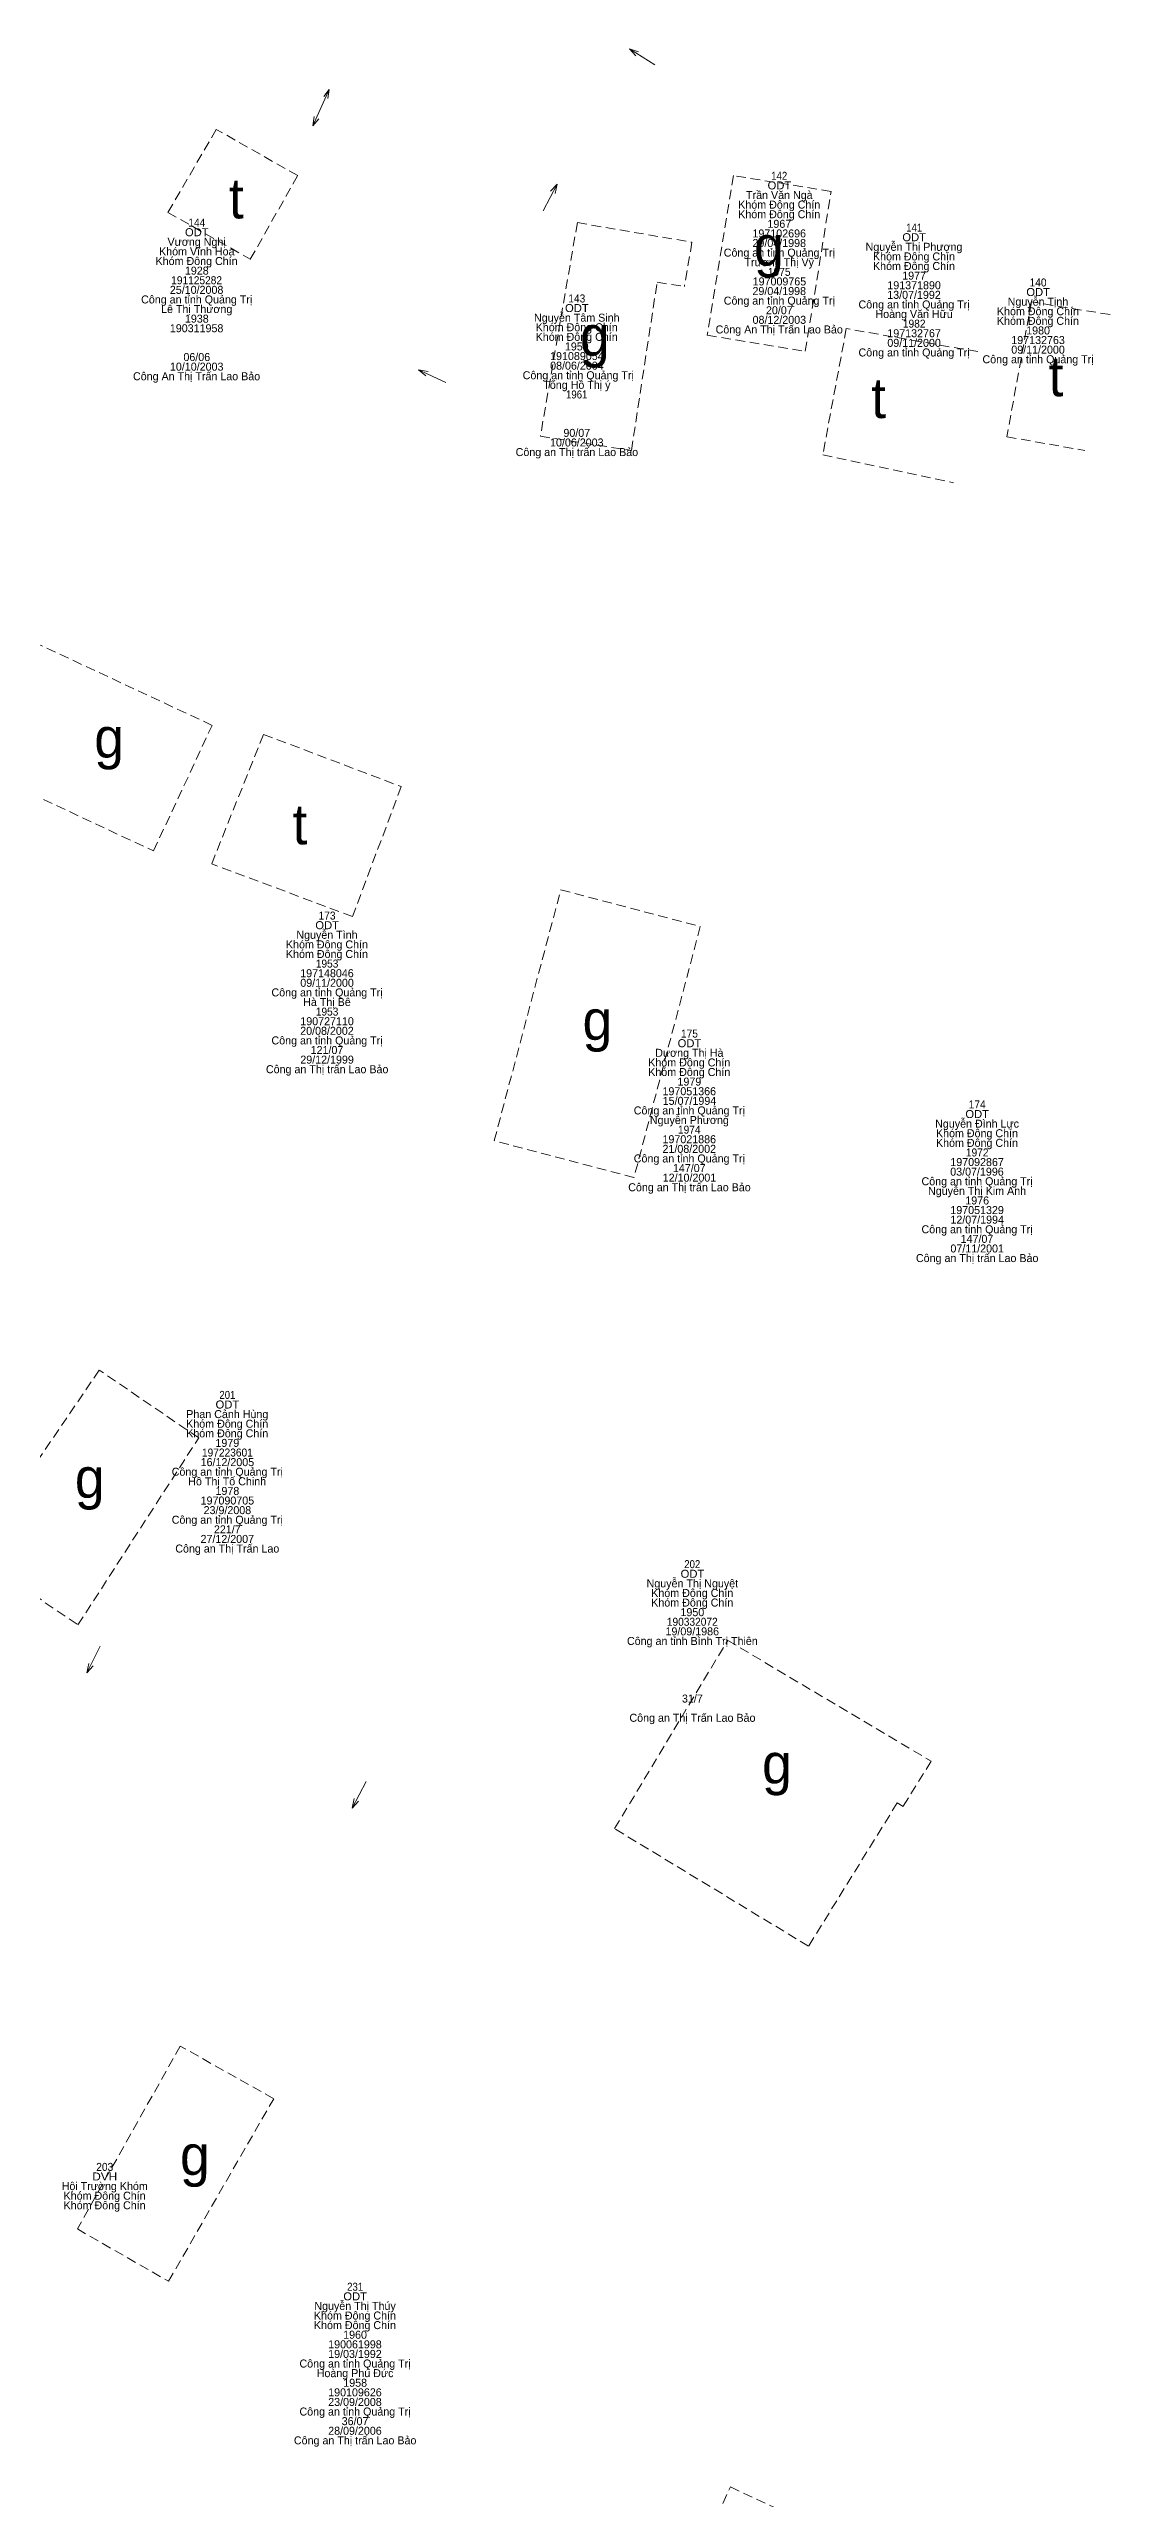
# Model space of a CAD drawing. Header units: metres. Extents: x 537497 to 538007, y 1836993 to 1837512.
# Drawn here: x 537950 to 538003.1, y 1837247.4 to 1837369.8 of the extents above; entities that cross this region are included whole.
import ezdxf
from ezdxf.enums import TextEntityAlignment as Align

# ---------------------------------------------------------------- set-up
doc = ezdxf.new("R2010")
doc.units = ezdxf.units.M
doc.header["$LTSCALE"] = 0.16
doc.linetypes.add('MEDIUM_DASHED', pattern=[4.5, 3, -1.5])
doc.layers.add('14', color=7, linetype='MEDIUM_DASHED', lineweight=13)
doc.layers.add('16', color=7, linetype='Continuous', lineweight=13)
doc.layers.add('15', color=7, linetype='Continuous')

msp = doc.modelspace()

# ---------------------------------------------------------------- linework, layer by layer
at = {"layer": '14'}
for p, q in [((538003.07, 1837356.51), (537999.14, 1837357.15)), ((537996.45, 1837354.66), (537989.88, 1837355.81))]:
    msp.add_line(p, q, dxfattribs=at)
for points in [[(537958.37, 1837365.77), (537955.95, 1837361.62), (537960.07, 1837359.28), (537962.44, 1837363.46)], [(537984.23, 1837363.46), (537982.92, 1837355.48), (537987.83, 1837354.68), (537989.12, 1837362.67)], [(537942.23, 1837343.42), (537939.29, 1837337.16), (537955.23, 1837329.7), (537958.16, 1837335.98)], [(537960.73, 1837335.53), (537967.62, 1837332.92), (537965.18, 1837326.42), (537958.14, 1837329.06)], [(537972.27, 1837315.22), (537975.6, 1837327.76), (537982.57, 1837325.92), (537979.26, 1837313.38)], [(537951.45, 1837291.01), (537957.49, 1837300.36), (537952.52, 1837303.75), (537946.25, 1837294.56)], [(537978.29, 1837280.83), (537983.95, 1837290.24), (537994.12, 1837284.2), (537992.72, 1837281.94), (537992.43, 1837282.12), (537987.99, 1837274.95)], [(537951.42, 1837260.82), (537955.98, 1837258.2), (537961.24, 1837267.33), (537956.57, 1837269.96)], [(537984.08, 1837247.92), (537989.54, 1837245.37), (537979.23, 1837222.97), (537973.76, 1837225.52)]]:
    msp.add_lwpolyline(points, close=True, dxfattribs=at)
for points in [[(537976.43, 1837361.11), (537974.58, 1837350.43), (537979.13, 1837349.72), (537980.42, 1837358.13), (537981.78, 1837357.92)], [(537976.43, 1837361.11), (537982.16, 1837360.13), (537981.78, 1837357.92)], [(537999.14, 1837357.15), (537997.91, 1837350.41), (538001.81, 1837349.72)], [(537989.88, 1837355.81), (537988.7, 1837349.51), (537995.24, 1837348.1)]]:
    msp.add_lwpolyline(points, dxfattribs=at)
at = {"layer": '16'}
for p, q in [((537979.03, 1837369.79), (537979.49, 1837369.65)), ((537964.02, 1837367.76), (537963.19, 1837365.94)), ((537964.02, 1837367.76), (537963.74, 1837367.41)), ((537964.02, 1837367.76), (537963.95, 1837367.31)), ((537963.19, 1837365.94), (537963.27, 1837366.41)), ((537963.19, 1837365.94), (537963.49, 1837366.3)), ((537975.41, 1837363.03), (537975.31, 1837362.57)), ((537968.49, 1837353.75), (537968.96, 1837353.67)), ((537951.9, 1837288.61), (537952, 1837289.08)), ((537965.16, 1837281.86), (537965.27, 1837282.33))]:
    msp.add_line(p, q, dxfattribs=at)
for points in [[(537980.3, 1837368.99), (537979.03, 1837369.79), (537979.35, 1837369.44)], [(537974.72, 1837361.7), (537975.41, 1837363.03), (537975.09, 1837362.69)], [(537969.85, 1837353.12), (537968.49, 1837353.75), (537968.85, 1837353.45)], [(537952.57, 1837289.95), (537951.9, 1837288.61), (537952.21, 1837288.96)], [(537965.87, 1837283.19), (537965.16, 1837281.86), (537965.48, 1837282.21)]]:
    msp.add_lwpolyline(points, dxfattribs=at)

# ---------------------------------------------------------------- texts
at = {"layer": '15'}
for s, p in [('Trần Văn Ngà', (537986.53, 1837362.29)), ('Khóm Đông Chín', (537986.525, 1837361.81)), ('Khóm Đông Chín', (537986.525, 1837361.33)), ('1967', (537986.53, 1837360.85)), ('Vương Nghị', (537957.385, 1837359.95)), ('29/04/1998', (537986.525, 1837359.89)), ('197102696', (537986.525, 1837360.37)), ('Nguyễn Thị Phượng', (537993.265, 1837359.7)), ('Khóm Đông Chín', (537957.385, 1837358.99)), ('Khóm Vĩnh Hoa', (537957.395, 1837359.47)), ('1928', (537957.395, 1837358.51)), ('Công an tỉnh Quảng Trị', (537986.53, 1837359.41)), ('Trương Thị Vỹ', (537986.525, 1837358.93)), ('Khóm Đông Chín', (537993.265, 1837359.22)), ('Khóm Đông Chín', (537993.265, 1837358.74)), ('25/10/2008', (537957.385, 1837357.55)), ('29/04/1998', (537986.525, 1837357.49)), ('197009765', (537986.535, 1837357.97)), ('13/07/1992', (537993.265, 1837357.3)), ('191371890', (537993.27, 1837357.78)), ('1977', (537993.27, 1837358.26)), ('Công an tỉnh Quảng Trị', (537957.39, 1837357.07)), ('Lê Thị Thương', (537957.39, 1837356.59)), ('1938', (537957.395, 1837356.11)), ('Nguyễn Tâm Sinh', (537976.4, 1837356.16)), ('Công an tỉnh Quảng Trị', (537986.53, 1837357.01)), ('08/12/2003', (537986.53, 1837356.05)), ('20/07', (537986.53, 1837356.53)), ('Công an tỉnh Quảng Trị', (537993.27, 1837356.82)), ('Hoàng Văn Hữu', (537993.27, 1837356.34)), ('Khóm Đông Chín', (537999.465, 1837356.48)), ('Khóm Đông Chín', (537999.465, 1837356)), ('Nguyễn Tịnh', (537999.465, 1837356.96)), ('190311958', (537957.385, 1837355.63)), ('Khóm Đông Chín', (537976.395, 1837355.68)), ('Khóm Đông Chín', (537976.395, 1837355.2)), ('1959', (537976.4, 1837354.72)), ('Công An Thị Trấn Lao Bảo', (537986.525, 1837355.57)), ('09/11/2000', (537993.27, 1837354.9)), ('197132767', (537993.27, 1837355.38)), ('197132763', (537999.47, 1837355.04)), ('1980', (537999.47, 1837355.52)), ('10/10/2003', (537957.39, 1837353.71)), ('06/06', (537957.395, 1837354.19)), ('08/06/2004', (537976.405, 1837353.76)), ('191089054', (537976.405, 1837354.24)), ('Công an tỉnh Quảng Trị', (537993.27, 1837354.42)), ('Công an tỉnh Quảng Trị', (537999.47, 1837354.08)), ('09/11/2000', (537999.47, 1837354.56)), ('Công An Thị Trấn Lao Bảo', (537957.385, 1837353.23)), (' Công an tỉnh Quảng Trị', (537976.4, 1837353.28)), ('Tống Hồ Thị ý', (537976.405, 1837352.8)), ('10/06/2003', (537976.4, 1837349.92)), ('90/07', (537976.4, 1837350.4)), ('Công an Thị trấn Lao Bảo', (537976.405, 1837349.44)), ('Nguyễn Tình', (537963.905, 1837325.31)), ('Khóm Đông Chín', (537963.905, 1837324.83)), ('Khóm Đông Chín', (537963.905, 1837324.35)), ('09/11/2000', (537963.91, 1837322.91)), ('197148046', (537963.905, 1837323.39)), ('Công an tỉnh Quảng Trị', (537963.91, 1837322.43)), ('Hà Thị Bê', (537963.905, 1837321.95)), ('20/08/2002', (537963.905, 1837320.51)), ('190727110', (537963.91, 1837320.99)), ('Công an tỉnh Quảng Trị', (537963.91, 1837320.03)), ('121/07', (537963.905, 1837319.55)), ('Dương Thị Hà', (537982.03, 1837319.41)), ('Công an Thị trấn Lao Bảo', (537963.915, 1837318.59)), ('29/12/1999', (537963.91, 1837319.07)), ('Khóm Đông Chín', (537982.025, 1837318.93)), ('Khóm Đông Chín', (537982.025, 1837318.45)), ('197051366', (537982.025, 1837317.49)), ('15/07/1994', (537982.035, 1837317.01)), ('1979', (537982.03, 1837317.97)), ('Công an tỉnh Quảng Trị', (537982.03, 1837316.53)), ('Nguyễn Phương', (537982.03, 1837316.05)), ('Nguyễn Đình Lực', (537996.42, 1837315.87)), ('21/08/2002', (537982.025, 1837314.61)), ('197021886', (537982.025, 1837315.09)), ('Khóm Đông Chín', (537996.415, 1837315.39)), ('Khóm Đông Chín', (537996.415, 1837314.91)), ('Công an tỉnh Quảng Trị', (537982.03, 1837314.13)), ('12/10/2001', (537982.035, 1837313.17)), ('147/07', (537982.025, 1837313.65)), ('03/07/1996', (537996.415, 1837313.47)), ('197092867', (537996.42, 1837313.95)), ('Công an Thị trấn Lao Bảo', (537982.035, 1837312.69)), ('Công an tỉnh Quảng Trị', (537996.42, 1837312.99)), ('Nguyễn Thị Kim Anh', (537996.42, 1837312.51)), ('1976', (537996.425, 1837312.03)), ('197051329', (537996.42, 1837311.55)), ('12/07/1994', (537996.425, 1837311.07)), ('Công an tỉnh Quảng Trị', (537996.42, 1837310.59)), ('07/11/2001', (537996.425, 1837309.63)), ('147/07', (537996.415, 1837310.11)), ('Công an Thị trấn Lao Bảo', (537996.425, 1837309.15)), ('Khóm Đông Chín', (537958.915, 1837300.87)), ('Phan Cảnh Hùng', (537958.92, 1837301.35)), ('Khóm Đông Chín', (537958.915, 1837300.39)), ('1979', (537958.92, 1837299.91)), ('Công an tỉnh Quảng Trị', (537958.92, 1837298.47)), ('16/12/2005', (537958.925, 1837298.95)), ('Hồ Thị Tố Chinh', (537958.915, 1837297.99)), ('1978', (537958.925, 1837297.51)), ('Công an tỉnh Quảng Trị', (537958.92, 1837296.07)), ('197090705', (537958.925, 1837297.03)), ('23/9/2008', (537958.925, 1837296.55)), ('27/12/2007', (537958.92, 1837295.11)), ('221/7', (537958.92, 1837295.59)), ('Công an Thị Trấn Lao', (537958.92, 1837294.63)), ('Nguyễn Thị Nguyệt', (537982.18, 1837292.89)), ('Khóm Đông Chín', (537982.175, 1837292.41)), ('Khóm Đông Chín', (537982.175, 1837291.93)), ('1950', (537982.18, 1837291.45)), ('Công an tỉnh Bình Trị Thiên', (537982.18, 1837290.01)), ('19/09/1986', (537982.175, 1837290.49)), ('Công an Thị Trấn Lao Bảo', (537982.185, 1837286.17)), ('31/7', (537982.18, 1837287.13)), ('Hội Trường Khóm', (537952.79, 1837262.76)), ('Khóm Đông Chín', (537952.785, 1837262.28)), ('Khóm Đông Chín', (537952.785, 1837261.8)), ('Nguyễn Thị Thúy', (537965.31, 1837256.77)), ('Khóm Đông Chín', (537965.305, 1837256.29)), ('Khóm Đông Chín', (537965.305, 1837255.81)), ('190061998', (537965.305, 1837254.85)), ('19/03/1992', (537965.305, 1837254.37)), ('1960', (537965.31, 1837255.33)), ('Công an tỉnh Quảng Trị', (537965.31, 1837253.89)), ('Hoàng Phú Đức', (537965.31, 1837253.41)), ('23/09/2008', (537965.305, 1837251.97)), ('190109626', (537965.305, 1837252.45)), ('1958', (537965.315, 1837252.93)), ('Công an tỉnh Quảng Trị', (537965.31, 1837251.49)), ('36/07', (537965.31, 1837251.01)), ('Công an Thị trấn Lao Bảo', (537965.315, 1837250.05)), ('28/09/2006', (537965.305, 1837250.53))]:
    msp.add_text(s, height=0.4, dxfattribs=at).set_placement(p, align=Align.CENTER)
for s, width, p in [('ODT', 1.05, (537986.535, 1837362.77)), ('142', 0.9, (537986.525, 1837363.25)), ('144', 0.95, (537957.395, 1837360.91)), ('ODT', 1.05, (537957.395, 1837360.43)), ('ODT', 1.05, (537993.275, 1837360.18)), ('141', 0.9, (537993.275, 1837360.66)), ('1975', 0.95, (537986.525, 1837358.45)), ('191125282', 0.95, (537957.385, 1837358.03)), ('ODT', 1.05, (537999.475, 1837357.44)), ('140', 0.95, (537999.47, 1837357.92)), ('ODT', 1.05, (537976.405, 1837356.64)), ('143', 0.95, (537976.4, 1837357.12)), ('1982', 0.95, (537993.275, 1837355.86)), ('1961', 0.9, (537976.395, 1837352.32)), ('ODT', 1.05, (537963.915, 1837325.79)), ('173', 0.95, (537963.91, 1837326.27)), ('1953', 0.95, (537963.91, 1837323.87)), ('1953', 0.95, (537963.91, 1837321.47)), ('ODT', 1.05, (537982.035, 1837319.89)), ('175', 0.95, (537982.035, 1837320.37)), ('174', 0.95, (537996.425, 1837316.83)), ('1974', 0.95, (537982.025, 1837315.57)), ('ODT', 1.05, (537996.425, 1837316.35)), ('1972', 0.95, (537996.425, 1837314.43)), ('201', 0.9, (537958.925, 1837302.31)), ('ODT', 1.05, (537958.925, 1837301.83)), ('197223601', 0.95, (537958.925, 1837299.43)), ('202', 0.9, (537982.175, 1837293.85)), ('ODT', 1.05, (537982.185, 1837293.37)), ('190332072', 0.95, (537982.175, 1837290.97)), ('DVH', 1.1, (537952.79, 1837263.24)), ('203', 0.95, (537952.79, 1837263.72)), ('ODT', 1.05, (537965.315, 1837257.25)), ('231', 0.9, (537965.315, 1837257.73))]:
    msp.add_text(s, height=0.4, dxfattribs=dict(at, width=width)).set_placement(p, align=Align.CENTER)
at = {"layer": '16'}
for p in [(537959, 1837361.32), (538000, 1837352.43), (537991.12, 1837351.34), (537962.18, 1837330.03)]:
    msp.add_text('t', height=2, dxfattribs=at).set_placement(p)
for p in [(537986.01, 1837358.95), (537977.3, 1837354.45), (537953.01, 1837334.36), (537977.43, 1837320.25), (537952.04, 1837297.36), (537986.41, 1837283.08), (537957.3, 1837263.51)]:
    msp.add_text('g', height=2, dxfattribs=at).set_placement(p, align=Align.CENTER)

doc.saveas('drawing.dxf')
